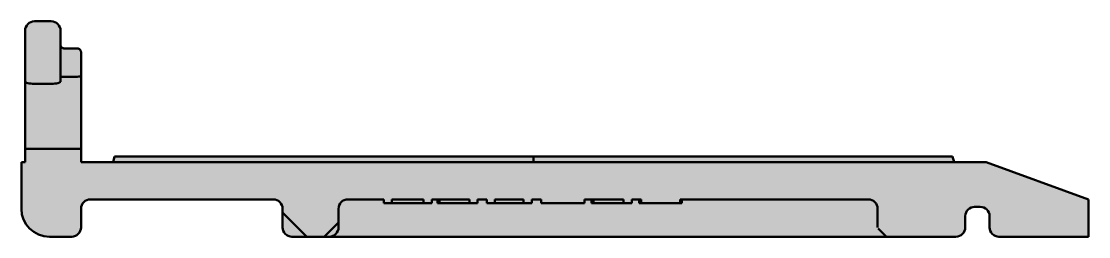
# Model space of a CAD drawing. Header units: millimetres. Extents: x 44 to 208, y 27 to 247.
# Drawn here: x 151.2 to 208.4, y 158.3 to 169.9 of the extents above; entities that cross this region are included whole.
import ezdxf

# ---------------------------------------------------------------- set-up
doc = ezdxf.new("R2010")
doc.units = ezdxf.units.MM
doc.layers.add('S13_Zubehör_Kontur', color=32, linetype='Continuous', lineweight=50)
doc.layers.add('S27_Grau_13', color=151, linetype='Continuous', lineweight=25)

# ---------------------------------------------------------------- blocks, each defined once
blk = doc.blocks.new('darius')
at = {"layer": 'S27_Grau_13'}
h = blk.add_hatch(color=256, dxfattribs=at)
h.dxf.hatch_style = 1
edge = h.paths.add_edge_path()
edge.add_arc((63.41841456514575, 113.5524871745551), 0.5, 0, 90)
edge.add_line((63.41841456514575, 114.0524871745551), (62.51841456514611, 114.0524871745551))
edge.add_arc((62.51841456514611, 113.5524871745551), 0.5, 90, 180)
edge.add_line((62.0184145651461, 113.5524871745551), (62.0184145651461, 110.8329129626076))
edge.add_ellipse((62.51841456514611, 110.8329129626076), major_axis=(-0.5000000000000001, 2.2e-15), ratio=0.2588190451025214, start_angle=1.8992e-12, end_angle=90.00000000003003)
edge.add_line((62.51841456514407, 110.7035034400564), (63.41841456514785, 110.7035034400564))
edge.add_ellipse((63.41841456514575, 110.8329129626076), major_axis=(0.5000000000000002, -2e-16), ratio=0.2588190451025198, start_angle=269.9999999999999, end_angle=360.0000000000002)
edge.add_line((63.91841456514575, 110.8329129626076), (63.91841456514575, 113.5524871745551))
edge = h.paths.add_edge_path()
edge.add_ellipse((64.81841456514539, 111.1331430549275), major_axis=(0.2000000000000339, 0), ratio=0.2588190451025223, start_angle=270, end_angle=360.0000000000007, ccw=False)
edge.add_line((64.81841456514593, 111.081379245907), (64.11841456514614, 111.081379245907))
edge.add_ellipse((64.11841456514648, 111.0296154368865), major_axis=(-0.2, 0), ratio=0.2588190451025214, start_angle=270.0000000000756, end_angle=360.0000000000047)
edge.add_line((63.91841456514575, 111.0296154368856), (63.91841456514575, 110.8193052002296))
edge.add_ellipse((63.41841456514575, 110.8329129626076), major_axis=(0.5000000000000002, -2e-16), ratio=0.2588190451025198, start_angle=270, end_angle=360.00000000000017, ccw=False)
edge.add_line((63.41841456514785, 110.7035034400564), (62.5184145651441, 110.7035034400564))
edge.add_ellipse((62.51841456514611, 110.8329129626076), major_axis=(-0.5000000000000001, 2.2e-15), ratio=0.2588190451025214, start_angle=1.9895196601282805e-12, end_angle=90.00000000003013, ccw=False)
edge.add_line((62.0184145651461, 110.8193052002295), (62.0184145651461, 107.2082959131974))
edge.add_line((62.0184145651461, 107.2082959131974), (65.01841456514612, 107.2082959131974))
edge.add_line((65.01841456514612, 107.2082959131974), (65.01841456514612, 111.1192309565683))
edge = h.paths.add_edge_path()
edge.add_spline(control_points=[(65.01841456514612, 112.3969013247683), (65.01841456514612, 112.4020259392404), (65.01822242279978, 112.4075337460185), (65.01648998777145, 112.4286018013194), (65.01335455383978, 112.4466936719386), (64.99964287574093, 112.4837613599761), (64.99013127516318, 112.5020813999421), (64.96377802952756, 112.5365571472306), (64.94682244212761, 112.5523478792806), (64.9075495819894, 112.5785364339812), (64.88537404042162, 112.5872262892121), (64.8470773385221, 112.5968077598758), (64.83077536161235, 112.5980429153409), (64.81727297457346, 112.5980429153409)], knot_values=[-0.0872664625996858, -0.0872664625996858, -0.0872664625996858, -0.0872664625996858, -0.0806423453085606, -0.0806423453085606, -0.063712417897705, -0.063712417897705, -0.049463215424156, -0.049463215424156, -0.0349065850398967, -0.0349065850398967, -0.017453292519967, -0.017453292519967, -3.72e-14, -3.72e-14, -3.72e-14, -3.72e-14], degree=3, periodic=0)
edge.add_line((64.81727297457346, 112.5980429153409), (64.08279121313745, 112.5980429153409))
edge.add_spline(control_points=[(63.91841456514575, 112.7953792040047), (63.91841456514575, 112.7946394982741), (63.91841878100112, 112.7938997925434), (63.91866048144456, 112.7726963716727), (63.92214256485804, 112.7522685076168), (63.93532141368321, 112.7133710546044), (63.94501919959528, 112.6949056679208), (63.96980185202719, 112.6617240517157), (63.98488621035594, 112.6470145200932), (64.01880158500953, 112.6230487214783), (64.0375697832156, 112.6137224850376), (64.07704370069823, 112.6012389838237), (64.09772677845703, 112.5980429153409), (64.11841456514648, 112.5980429153409)], knot_values=[1.570796326794896, 1.570796326794896, 1.570796326794896, 1.570796326794896, 1.582151586538371, 1.582151586538371, 1.896310851897351, 1.896310851897351, 2.210470117256332, 2.210470117256332, 2.524629382615311, 2.524629382615311, 2.834200156393448, 2.834200156393448, 3.141592653589796, 3.141592653589796, 3.141592653589796, 3.141592653589796], degree=3, periodic=0)
edge.add_line((63.91841456514575, 112.7316691372883), (63.91841456514575, 111.0435275352456))
edge.add_ellipse((64.11841456514648, 111.0296154368865), major_axis=(-0.2, 0), ratio=0.2588190451025214, start_angle=270.00000000007583, end_angle=360.0000000000047, ccw=False)
edge.add_line((64.11841456514614, 111.081379245907), (64.81841456514594, 111.081379245907))
edge.add_ellipse((64.81841456514539, 111.1331430549275), major_axis=(0.2000000000000339, 0), ratio=0.2588190451025223, start_angle=269.9999999999999, end_angle=360.0000000000007)
edge.add_line((65.01841456514612, 111.1331430549284), (65.01841456514612, 112.3969013247683))
h.paths.add_polyline_path([(113.5234597262357, 106.4980429153409), (65.01841456514612, 106.4980429153409), (65.01841456514612, 107.2082959131974), (62.0184145651461, 107.2082959131974), (62.0184145651461, 106.4980429153409), (61.81841456514539, 106.4980429153409), (61.81841456514539, 103.9980429153409, 0.4142135623730951), (63.31841456514538, 102.4980429153409), (64.51841456514612, 102.4980429153409, 0.4142135623730951), (65.01841456514612, 102.9980429153409), (65.01841456514612, 103.9980429153409, -0.4142135623730951), (65.51841456514612, 104.4980429153409), (75.31841456514539, 104.4980429153409, -0.4142135623730951), (75.81841456514537, 103.9980429153409), (75.81841456514537, 103.7947320359206), (77.11510368572507, 102.4980429153409), (78.05109850272183, 102.4980429153409), (78.81841456514539, 103.2653589777644), (78.81841456514539, 103.9980429153409, -0.4142135623730962), (79.31841456514539, 104.4980429153409), (81.24946250568298, 104.4980429153409), (81.24946250568298, 104.298042915342), (81.68146250568367, 104.298042915342), (81.68146250568367, 104.4980429153409), (83.37746250568361, 104.4980429153409), (83.37746250568361, 104.298042915342), (83.80946250568248, 104.298042915342), (83.80946250568248, 104.4980429153409), (85.84146250568355, 104.4980429153409), (85.84146250568355, 104.298042915342), (86.27346250568242, 104.298042915342), (86.27346250568242, 104.4980429153409), (86.76946250568344, 104.4980429153409), (86.76946250568344, 104.298042915342), (87.20146250568231, 104.298042915342), (87.20146250568231, 104.4980429153409), (88.73746250568236, 104.4980429153409), (88.73746250568236, 104.298042915342), (89.16946250568306, 104.298042915342), (89.16946250568306, 104.4980429153409), (89.68146250568373, 104.4980429153409), (89.68146250568373, 104.298042915342), (92.0014625056834, 104.298042915342), (92.0014625056834, 104.4980429153409), (94.09746250568296, 104.4980429153409), (94.09746250568296, 104.298042915342), (94.52946250568363, 104.298042915342), (94.52946250568363, 104.4980429153409), (95.04408351292713, 104.4980429153409), (95.04408351292713, 104.298042915342), (97.13484149843916, 104.298042915342), (97.13484149843916, 104.4980429153409), (97.21746250568378, 104.4980429153409), (97.21746250568378, 104.298042915342), (97.13484149843916, 104.298042915342), (95.04408351292713, 104.298042915342), (94.92946250568328, 104.298042915342), (94.92946250568328, 104.4980429153409), (94.52946250568363, 104.4980429153409), (94.52946250568363, 104.298042915342), (94.09746250568296, 104.298042915342), (92.48146250568296, 104.298042915342), (92.36946250568379, 104.298042915342), (92.36946250568379, 104.4980429153409), (92.0014625056834, 104.4980429153409), (92.0014625056834, 104.298042915342), (89.68146250568373, 104.298042915342), (89.68146250568373, 104.4980429153409), (89.16946250568306, 104.4980429153409), (89.16946250568306, 104.298042915342), (88.73746250568236, 104.298042915342), (87.20146250568231, 104.298042915342), (86.76946250568344, 104.298042915342), (86.76946250568344, 104.4980429153409), (86.27346250568242, 104.4980429153409), (86.27346250568242, 104.298042915342), (85.84146250568355, 104.298042915342), (84.22546250568357, 104.298042915342), (84.11346250568255, 104.298042915342), (84.11346250568255, 104.4980429153409), (83.80946250568248, 104.4980429153409), (83.80946250568248, 104.298042915342), (83.37746250568361, 104.298042915342), (81.68146250568367, 104.298042915342), (81.24946250568298, 104.298042915342), (81.24946250568298, 104.4980429153409), (79.31841456514539, 104.4980429153409, 0.4142135623730951), (78.81841456514539, 103.9980429153409), (78.81841456514539, 102.9980429153409, -0.4142135623730951), (78.31841456514537, 102.4980429153409), (111.9084145651455, 102.4980429153409, 0.4142135623730973), (112.4084145651455, 102.9980429153409), (112.4084145651455, 103.5980429153412, -0.4142135623730951), (112.9084145651455, 104.0980429153412), (113.2084145651466, 104.0980429153412, -0.4142135623730951), (113.7084145651466, 103.5980429153412), (113.7084145651466, 102.9980429153409, 0.4142135623730951), (114.2084145651466, 102.4980429153409), (119.0184145651461, 102.4980429153409), (119.0184145651461, 104.4980429153409)])
h.paths.add_polyline_path([(75.81841456514537, 103.7947320359206), (75.81841456514537, 102.9980429153409, 0.4142135623730951), (76.31841456514539, 102.4980429153409), (77.11510368572507, 102.4980429153409)], flags=17)
h.paths.add_polyline_path([(78.81841456514539, 102.9980429153409), (78.81841456514539, 103.2653589777644), (78.05109850272183, 102.4980429153409), (78.31841456514537, 102.4980429153409, 0.4142135623730973)], flags=17)
h.paths.add_polyline_path([(83.37746250568361, 104.4980429153409), (81.68146250568367, 104.4980429153409), (81.68146250568367, 104.298042915342), (83.37746250568361, 104.298042915342)], flags=17)
h.paths.add_polyline_path([(85.84146250568355, 104.4980429153409), (84.22546250568357, 104.4980429153409), (84.22546250568357, 104.298042915342), (85.84146250568355, 104.298042915342)], flags=17)
h.paths.add_polyline_path([(84.22546250568357, 104.4980429153409), (84.11346250568255, 104.4980429153409), (84.11346250568255, 104.298042915342), (84.22546250568357, 104.298042915342)], flags=17)
h.paths.add_polyline_path([(88.73746250568236, 104.4980429153409), (87.20146250568231, 104.4980429153409), (87.20146250568231, 104.298042915342), (88.73746250568236, 104.298042915342)], flags=17)
h.paths.add_polyline_path([(94.09746250568296, 104.4980429153409), (92.48146250568296, 104.4980429153409), (92.48146250568296, 104.298042915342), (94.09746250568296, 104.298042915342)], flags=17)
h.paths.add_polyline_path([(92.48146250568296, 104.4980429153409), (92.36946250568379, 104.4980429153409), (92.36946250568379, 104.298042915342), (92.48146250568296, 104.298042915342)], flags=17)
h.paths.add_polyline_path([(95.04408351292713, 104.4980429153409), (94.92946250568328, 104.4980429153409), (94.92946250568328, 104.298042915342), (95.04408351292713, 104.298042915342)], flags=17)
h.paths.add_polyline_path([(97.21746250568378, 104.4980429153409), (97.13484149843916, 104.4980429153409), (97.13484149843916, 104.298042915342), (97.21746250568378, 104.298042915342)], flags=17)
h.paths.add_polyline_path([(89.2709371456918, 106.798042915342), (66.81841456514539, 106.798042915342), (66.73181202476789, 106.4980429153409), (89.2709371456918, 106.4980429153409)], flags=17)
h.paths.add_polyline_path([(111.7234597262364, 106.798042915342), (89.2709371456918, 106.798042915342), (89.2709371456918, 106.4980429153409), (111.8100622666157, 106.4980429153409)], flags=17)
at = {"layer": 'S13_Zubehör_Kontur'}
for p, q in [((63.41841456514575, 114.0524871745551), (62.51841456514611, 114.0524871745551)), ((62.0184145651461, 110.8329129626076), (62.0184145651461, 113.5524871745551)), ((63.91841456514575, 110.8329129626076), (63.91841456514575, 113.5524871745551)), ((62.0184145651461, 107.2082959131974), (62.0184145651461, 113.2367934829751)), ((64.81727297457346, 112.5980429153409), (64.11841456514648, 112.5980429153409)), ((65.01841456514612, 112.3969013247683), (65.01841456514612, 107.2082959131974)), ((64.11841456514648, 111.081379245907), (64.81841456514539, 111.081379245907)), ((62.51841456514611, 110.7035034400564), (63.41841456514575, 110.7035034400564)), ((62.0184145651461, 106.4980429153409), (62.0184145651461, 107.2082959131974)), ((62.0184145651461, 107.2082959131974), (65.01841456514612, 107.2082959131974)), ((65.01841456514612, 107.2082959131974), (65.01841456514612, 106.4980429153409)), ((61.81841456514539, 103.9980429153409), (61.81841456514539, 106.4980429153409)), ((61.81841456514539, 106.4980429153409), (62.0184145651461, 106.4980429153409)), ((65.01841456514612, 106.4980429153409), (113.5234597262357, 106.4980429153409)), ((66.73181202476789, 106.4980429153409), (66.81841456514539, 106.798042915342)), ((66.81841456514539, 106.798042915342), (89.2709371456918, 106.798042915342)), ((111.7234597262364, 106.798042915342), (89.2709371456918, 106.798042915342)), ((89.2709371456918, 106.798042915342), (89.2709371456918, 106.4980429153409)), ((111.8100622666157, 106.4980429153409), (111.7234597262364, 106.798042915342)), ((113.5234597262357, 106.4980429153409), (119.0184145651461, 104.4980429153409)), ((75.31841456514539, 104.4980429153409), (65.51841456514612, 104.4980429153409)), ((81.24946250568298, 104.4980429153409), (79.31841456514539, 104.4980429153409)), ((81.24946250568298, 104.298042915342), (81.24946250568298, 104.4980429153409)), ((81.68146250568367, 104.298042915342), (81.24946250568298, 104.298042915342)), ((83.37746250568361, 104.4980429153409), (81.68146250568367, 104.4980429153409)), ((81.68146250568367, 104.4980429153409), (81.68146250568367, 104.298042915342)), ((83.37746250568361, 104.298042915342), (81.68146250568367, 104.298042915342)), ((83.37746250568361, 104.298042915342), (83.37746250568361, 104.4980429153409)), ((83.80946250568248, 104.298042915342), (83.37746250568361, 104.298042915342)), ((85.84146250568355, 104.4980429153409), (83.80946250568248, 104.4980429153409)), ((83.80946250568248, 104.4980429153409), (83.80946250568248, 104.298042915342)), ((84.11346250568255, 104.298042915342), (84.11346250568255, 104.4980429153409)), ((84.22546250568357, 104.298042915342), (84.11346250568255, 104.298042915342)), ((84.22546250568357, 104.298042915342), (84.22546250568357, 104.4980429153409)), ((85.84146250568355, 104.298042915342), (84.22546250568357, 104.298042915342)), ((85.84146250568355, 104.298042915342), (85.84146250568355, 104.4980429153409)), ((86.27346250568242, 104.298042915342), (85.84146250568355, 104.298042915342)), ((86.76946250568344, 104.4980429153409), (86.27346250568242, 104.4980429153409)), ((86.27346250568242, 104.4980429153409), (86.27346250568242, 104.298042915342)), ((86.76946250568344, 104.298042915342), (86.76946250568344, 104.4980429153409)), ((87.20146250568231, 104.298042915342), (86.76946250568344, 104.298042915342)), ((88.73746250568236, 104.4980429153409), (87.20146250568231, 104.4980429153409)), ((87.20146250568231, 104.4980429153409), (87.20146250568231, 104.298042915342)), ((88.73746250568236, 104.298042915342), (87.20146250568231, 104.298042915342)), ((88.73746250568236, 104.298042915342), (88.73746250568236, 104.4980429153409)), ((89.16946250568306, 104.298042915342), (88.73746250568236, 104.298042915342)), ((89.68146250568373, 104.4980429153409), (89.16946250568306, 104.4980429153409)), ((89.16946250568306, 104.4980429153409), (89.16946250568306, 104.298042915342)), ((89.68146250568373, 104.298042915342), (89.68146250568373, 104.4980429153409)), ((92.0014625056834, 104.298042915342), (89.68146250568373, 104.298042915342)), ((94.09746250568296, 104.4980429153409), (92.0014625056834, 104.4980429153409)), ((92.0014625056834, 104.4980429153409), (92.0014625056834, 104.298042915342)), ((92.36946250568379, 104.4980429153409), (92.36946250568379, 104.298042915342)), ((92.36946250568379, 104.298042915342), (92.48146250568296, 104.298042915342)), ((92.48146250568296, 104.298042915342), (92.48146250568296, 104.4980429153409)), ((92.48146250568296, 104.298042915342), (94.09746250568296, 104.298042915342)), ((94.09746250568296, 104.298042915342), (94.09746250568296, 104.4980429153409)), ((94.52946250568363, 104.298042915342), (94.09746250568296, 104.298042915342)), ((95.04408351292713, 104.4980429153409), (94.52946250568363, 104.4980429153409)), ((94.52946250568363, 104.4980429153409), (94.52946250568363, 104.298042915342)), ((94.92946250568328, 104.298042915342), (94.92946250568328, 104.4980429153409)), ((95.04408351292713, 104.298042915342), (94.92946250568328, 104.298042915342)), ((95.04408351292713, 104.298042915342), (95.04408351292713, 104.4980429153409)), ((97.13484149843916, 104.298042915342), (95.04408351292713, 104.298042915342)), ((107.2083733754012, 104.4980429153409), (97.13484149843916, 104.4980429153409)), ((97.13484149843916, 104.4980429153409), (97.13484149843916, 104.298042915342)), ((97.13484149843916, 104.298042915342), (97.21746250568378, 104.298042915342)), ((97.21746250568378, 104.298042915342), (97.21746250568378, 104.4980429153409)), ((119.0184145651461, 104.4980429153409), (119.0184145651461, 102.4980429153409)), ((65.01841456514612, 103.9980429153409), (65.01841456514612, 102.9980429153409)), ((75.81841456514537, 103.9980429153409), (75.81841456514537, 102.9980429153409)), ((77.11510368572507, 102.4980429153409), (75.81841456514537, 103.7947320359206)), ((78.81841456514539, 102.9980429153409), (78.81841456514539, 103.9980429153409)), ((107.7083733754012, 102.9980429153409), (107.7083733754012, 103.9980429153409)), ((112.4084145651455, 102.9980429153409), (112.4084145651455, 103.5980429153412)), ((113.2084145651466, 104.0980429153412), (112.9084145651455, 104.0980429153412)), ((113.7084145651466, 102.9980429153409), (113.7084145651466, 103.5980429153412)), ((78.05109850272183, 102.4980429153409), (78.81841456514539, 103.2653589777644)), ((64.51841456514612, 102.4980429153409), (63.31841456514538, 102.4980429153409)), ((76.31841456514539, 102.4980429153409), (111.9084145651455, 102.4980429153409)), ((108.1497382626426, 102.5223303742776), (107.7326608343361, 102.9394078025841)), ((119.0184145651461, 102.4980429153409), (114.2084145651466, 102.4980429153409))]:
    blk.add_line(p, q, dxfattribs=at)
at = {"layer": 'S13_Zubehör_Kontur', "extrusion": (0, 0, -1)}
for centre, radius, start, end in [((-62.51841456514611, 113.5524871745551), 0.5, 0, 90), ((-63.41841456514575, 113.5524871745551), 0.5, 90, 180), ((-65.51841456514612, 103.9980429153409), 0.5000000000000002, 0, 90), ((-75.31841456514539, 103.9980429153409), 0.5000000000000027, 90, 180), ((-79.31841456514539, 103.9980429153409), 0.5, 0, 90), ((-107.2083733754012, 103.9980429153409), 0.5, 90, 180), ((-112.9084145651455, 103.5980429153412), 0.5, 0, 90), ((-113.2084145651466, 103.5980429153412), 0.5, 90, 180)]:
    blk.add_arc(centre, radius, start, end, dxfattribs=at)
at = {"layer": 'S13_Zubehör_Kontur'}
for centre, radius, start, end in [((63.31841456514538, 103.9980429153409), 1.5, 180, 270), ((64.51841456514612, 102.9980429153409), 0.4999999999999992, 270, 0), ((76.31841456514539, 102.9980429153409), 0.5, 180, 270), ((78.31841456514537, 102.9980429153409), 0.5, 270, 0), ((111.9084145651455, 102.9980429153409), 0.4999999999999948, 270.0000000000008, 0), ((114.2084145651466, 102.9980429153409), 0.5, 180, 270)]:
    blk.add_arc(centre, radius, start, end, dxfattribs=at)
at = {"layer": 'S13_Zubehör_Kontur', "extrusion": (0, 0, -1)}
blk.add_ellipse((64.11841456514648, 111.0296154368865), major_axis=(-0.2, 0), ratio=0.2588190451025214, start_param=-3.197e-13, end_param=1.570796326794553, dxfattribs=at)
at = {"layer": 'S13_Zubehör_Kontur'}
for centre, major_axis, ratio, start_param, end_param in [((64.81841456514539, 111.1331430549275), (0.2000000000000339, 0), 0.2588190451025223, 4.712388980384688, 6.283185307179633), ((62.51841456514611, 110.8329129626076), (-0.5000000000000001, 2.2e-15), 0.2588190451025214, 1.281e-13, 1.570796326795032), ((63.41841456514575, 110.8329129626076), (0.5000000000000002, -2e-16), 0.2588190451025198, 4.712388980384688, 6.283185307179597)]:
    blk.add_ellipse(centre, major_axis=major_axis, ratio=ratio, start_param=start_param, end_param=end_param, dxfattribs=at)
for points, knots in [([(64.11841456514648, 112.5980429153409), (64.09772677845703, 112.5980429153409), (64.07704370069823, 112.6012389838237), (64.0375697832156, 112.6137224850376), (64.01880158500953, 112.6230487214783), (63.98488621035594, 112.6470145200932), (63.96980185202719, 112.6617240517157), (63.94501919959528, 112.6949056679208), (63.93532141368321, 112.7133710546044), (63.92214256485804, 112.7522685076168), (63.91866048144456, 112.7726963716727), (63.91841878100112, 112.7938997925434), (63.91841456514575, 112.7946394982741), (63.91841456514575, 112.7953792040047)], [1.570796326794896, 1.570796326794896, 1.570796326794896, 1.570796326794896, 1.878188823991243, 1.878188823991243, 2.18775959776938, 2.18775959776938, 2.501918863128359, 2.501918863128359, 2.816078128487339, 2.816078128487339, 3.130237393846321, 3.130237393846321, 3.141592653589796, 3.141592653589796, 3.141592653589796, 3.141592653589796]), ([(64.81727297457346, 112.5980429153409), (64.83077536161235, 112.5980429153409), (64.8470773385221, 112.5968077598758), (64.88537404042162, 112.5872262892121), (64.9075495819894, 112.5785364339812), (64.94682244212761, 112.5523478792806), (64.96377802952756, 112.5365571472306), (64.99013127516318, 112.5020813999421), (64.99964287574093, 112.4837613599761), (65.01335455383978, 112.4466936719386), (65.01648998777145, 112.4286018013194), (65.01822242279978, 112.4075337460185), (65.01841456514612, 112.4020259392404), (65.01841456514612, 112.3969013247683)], [-0.0872664625996858, -0.0872664625996858, -0.0872664625996858, -0.0872664625996858, -0.0698131700797561, -0.0698131700797561, -0.0523598775598264, -0.0523598775598264, -0.037803247175567, -0.037803247175567, -0.023554044702018, -0.023554044702018, -0.0066241172911624, -0.0066241172911624, -3.72e-14, -3.72e-14, -3.72e-14, -3.72e-14])]:
    blk.add_open_spline(points, degree=3, knots=knots, dxfattribs=at)

msp = doc.modelspace()

# ---------------------------------------------------------------- block references
msp.add_blockref('darius', (89.4219700188974, 55.82261392717462))

doc.saveas('drawing.dxf')
